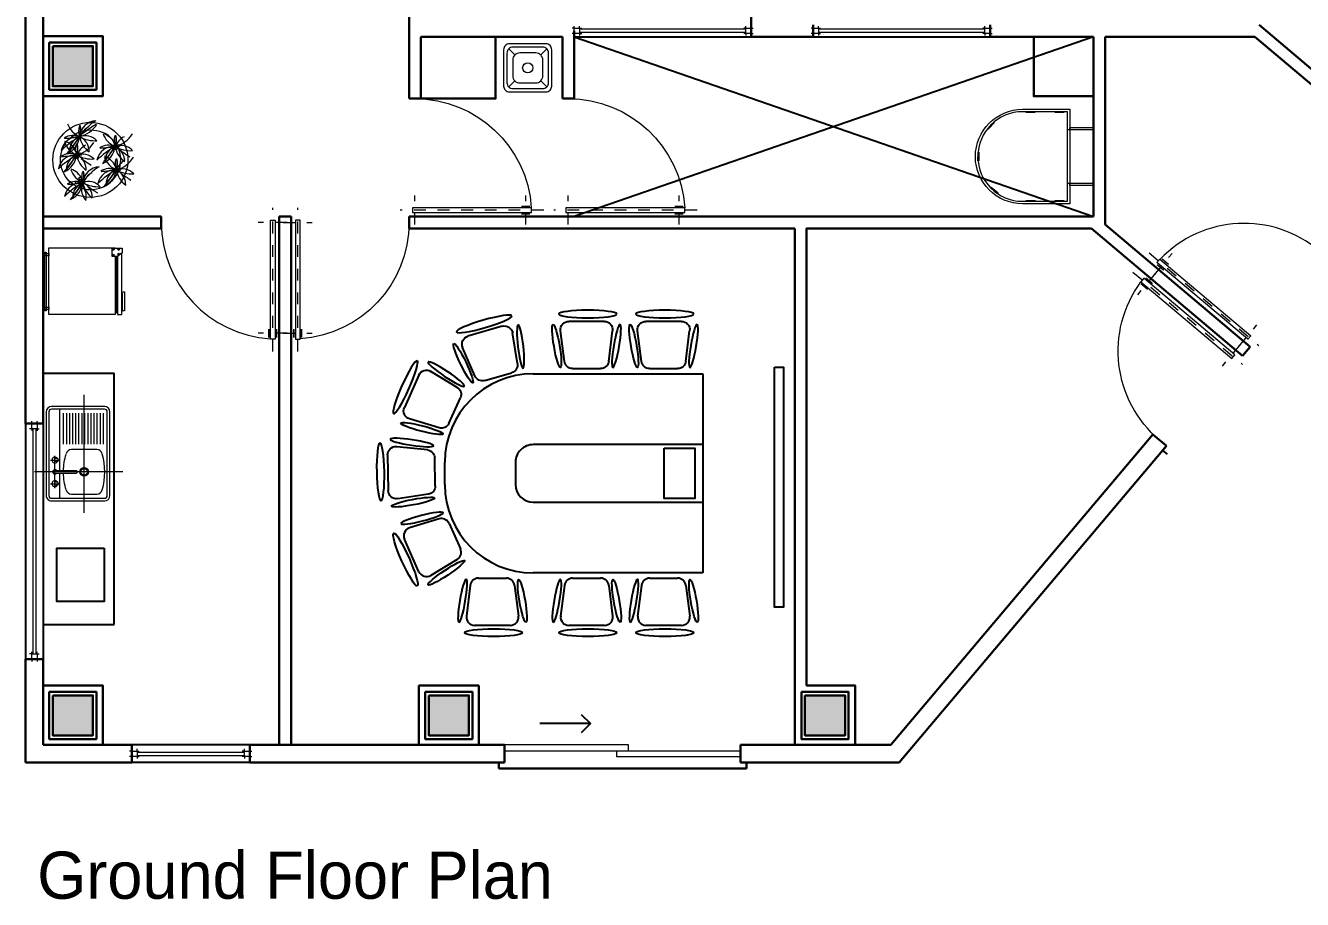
# Model space of a CAD drawing. Header units: inches. Extents: x 32 to 51.7, y 18.3 to 41.9.
# Drawn here: x 31.97 to 42.8, y 18.26 to 25.67 of the extents above; entities that cross this region are included whole.
import ezdxf

# ---------------------------------------------------------------- set-up
doc = ezdxf.new("R2010")
doc.units = ezdxf.units.IN
doc.header["$MEASUREMENT"] = 0
doc.linetypes.add('EJES½', pattern=[0.175, 0.1, -0.025, 0.025, -0.025])
doc.linetypes.add('HIDDEN', pattern=[0.375, 0.25, -0.125])
for name, color, linetype in [('01-Text 1 100', 250, 'Continuous'), ('1', 5, 'Continuous'), ('10', 253, 'Continuous'), ('12', 5, 'Continuous'), ('2', 251, 'Continuous'), ('5', 251, 'Continuous'), ('8', 5, 'Continuous')]:
    doc.layers.add(name, color=color, linetype=linetype)
for name, color, linetype, lineweight in [('13', 7, 'Continuous', 30), ('3', 253, 'Continuous', 9), ('4', 253, 'Continuous', 9), ('6', 251, 'Continuous', 0), ('DOOR WINDOW 1 100', 251, 'Continuous', 15), ('FURNITURE F 1 100', 253, 'Continuous', 13), ('WALL 1 100', 250, 'Continuous', 30)]:
    doc.layers.add(name, color=color, linetype=linetype, lineweight=lineweight)
doc.layers.add('TREE I 1 100', color=9, linetype='Continuous', lineweight=9, transparency=0.6)
doc.styles.add('SS Projects_100_notes', font='', dxfattribs={"height": 0.4})
doc.styles.get('SS Projects_100_notes').set_extended_font_data('Bahnschrift')

# ---------------------------------------------------------------- blocks, each defined once
blk = doc.blocks.new('ASASAS')
at = {"layer": 'WALL 1 100'}
h = blk.add_hatch(color=256, dxfattribs=at)
h.dxf.hatch_style = 1
h.paths.add_polyline_path([(7076.147, 1050.551), (7075.807, 1050.551), (7075.807, 1050.211), (7076.147, 1050.211)])
for points in [[(7075.777, 1050.181), (7076.177, 1050.181), (7076.177, 1050.581), (7075.777, 1050.581)], [(7075.807, 1050.211), (7076.147, 1050.211), (7076.147, 1050.551), (7075.807, 1050.551)]]:
    blk.add_lwpolyline(points, close=True, dxfattribs=at)
blk = doc.blocks.new('TY65Y7U')
at = {"layer": '3'}
for p, q in [((1932.869, 1385.069), (1932.236, 1385.069)), ((1932.869, 1385.054), (1932.869, 1385.114)), ((1932.869, 1385.114), (1932.964, 1385.114)), ((1932.891, 1385.101), (1932.882, 1385.101)), ((1932.887, 1385.107), (1932.887, 1385.096)), ((1932.956, 1385.102), (1932.947, 1385.102)), ((1932.952, 1385.108), (1932.952, 1385.096)), ((1932.965, 1385.114), (1932.965, 1384.999)), ((1932.869, 1385.062), (1932.236, 1385.062)), ((1932.258, 1384.975), (1932.258, 1384.995)), ((1932.258, 1384.995), (1932.465, 1384.995)), ((1932.471, 1384.975), (1932.258, 1384.975)), ((1932.471, 1384.991), (1932.471, 1384.975)), ((1932.912, 1384.999), (1932.869, 1385.054)), ((1932.9, 1385.039), (1932.892, 1385.039)), ((1932.896, 1385.045), (1932.896, 1385.034)), ((1932.965, 1384.999), (1932.912, 1384.999)), ((1932.956, 1385.039), (1932.947, 1385.039)), ((1932.952, 1385.045), (1932.952, 1385.034))]:
    blk.add_line(p, q, dxfattribs=at)
for points in [[(1932.869, 1385.078), (1932.214, 1385.078), (1932.214, 1385.83), (1932.969, 1385.83)], [(1932.921, 1385.859), (1932.256, 1385.859), (1932.256, 1385.873), (1932.918, 1385.873), (1932.918, 1385.861)], [(1932.297, 1385.876), (1932.297, 1385.83), (1932.271, 1385.83), (1932.271, 1385.877), (1932.297, 1385.877)], [(1932.906, 1385.876), (1932.906, 1385.83), (1932.88, 1385.83), (1932.88, 1385.877), (1932.906, 1385.877)], [(1932.969, 1385.83), (1932.969, 1385.078), (1932.965, 1385.078)], [(1932.87, 1385.054), (1932.214, 1385.054), (1932.214, 1385.003), (1932.909, 1385.003)]]:
    blk.add_lwpolyline(points, dxfattribs=at)
blk.add_lwpolyline([(1932.237, 1385.078, -0.07449), (1932.238, 1385.077, -0.142933), (1932.238, 1385.077, -0.012436), (1932.238, 1385.076, -0.008719), (1932.238, 1385.075, -0.012824), (1932.238, 1385.072, -0.170045), (1932.238, 1385.072, -0.064909), (1932.238, 1385.072, 0.028465), (1932.238, 1385.072, 0.000964), (1932.237, 1385.071, -0.000975), (1932.237, 1385.071, -0.016252), (1932.237, 1385.071, 0.007259), (1932.236, 1385.07, 0.101341), (1932.236, 1385.07, 0.125391), (1932.236, 1385.069, 0.099398), (1932.236, 1385.068, 0.066636), (1932.236, 1385.068, 0.114144), (1932.237, 1385.068, -0.158175), (1932.237, 1385.067, -0.070805), (1932.238, 1385.067, -0.101338), (1932.238, 1385.066, -0.006939), (1932.238, 1385.066, -0.003583), (1932.238, 1385.066, -0.021021), (1932.238, 1385.064, -0.123419), (1932.238, 1385.064, -0.070149), (1932.238, 1385.064, -0.010726), (1932.237, 1385.063, -0.015912), (1932.236, 1385.063, 0.053707), (1932.236, 1385.062, 0.153884), (1932.236, 1385.062, 0.043445), (1932.236, 1385.062, 0.103673), (1932.236, 1385.061, 0.146244), (1932.236, 1385.06, 0.17565), (1932.237, 1385.06, -0.187862), (1932.237, 1385.06, -0.056397), (1932.237, 1385.06, -0.073542), (1932.238, 1385.059, -0.071127), (1932.238, 1385.059, -0.026182), (1932.238, 1385.058, -0.04809), (1932.238, 1385.056, -0.143234), (1932.237, 1385.056, -0.172942), (1932.237, 1385.055, 0.069337), (1932.236, 1385.055, 0.029956), (1932.236, 1385.055, 0.026207), (1932.235, 1385.054)], format="xyb", dxfattribs=at)
for centre in [(1932.887, 1385.101), (1932.951, 1385.101), (1932.897, 1385.039), (1932.951, 1385.039)]:
    blk.add_circle(centre, 0.00987, dxfattribs=at)
blk = doc.blocks.new('silla2')
at = {"layer": '10'}
for p, q in [((-69.434, -46.627), (-69.197, -46.627)), ((-69.503, -46.688), (-69.536, -46.948)), ((-69.127, -46.688), (-69.095, -46.948)), ((-69.03, -46.904), (-69.03, -46.904)), ((-69.164, -47.027), (-69.466, -47.027))]:
    blk.add_line(p, q, dxfattribs=at)
for centre, start, end in [((-69.434, -46.697), 90, 172.875), ((-69.197, -46.697), 7.125, 90), ((-69.466, -46.957), 172.875, 270), ((-69.164, -46.957), 270, 7.125)]:
    blk.add_arc(centre, 0.07, start, end, dxfattribs=at)
at = {"layer": '10', "extrusion": (0, 0, -1)}
blk.add_ellipse((-69.568, -46.819), major_axis=(-0.031, -0.182), ratio=0.128041, dxfattribs=at)
at = {"layer": '10'}
for centre, major_axis, ratio in [((-69.062, -46.819), (0.031, -0.182), 0.128041), ((-69.305, -47.089), (0.245, 0), 0.13352)]:
    blk.add_ellipse(centre, major_axis=major_axis, ratio=ratio, dxfattribs=at)
blk = doc.blocks.new('*U30')
at = {"color": 8, "linetype": 'ByBlock', "lineweight": 0}
for p, q in [((0, 0.025), (-0.02, 0.025)), ((0, 0.025), (0, 0.045)), ((0.05, 0.025), (0.05, 0.045)), ((0.05, 0.025), (0.07, 0.025)), ((2.165, 0.025), (2.145, 0.025)), ((2.165, 0.025), (2.165, 0.045)), ((2.215, 0.025), (2.215, 0.045)), ((2.215, 0.025), (2.235, 0.025)), ((0, -0.025), (-0.02, -0.025)), ((0, -0.025), (0, -0.045)), ((0.05, -0.025), (0.05, -0.045)), ((0.05, -0.025), (0.07, -0.025)), ((2.165, -0.025), (2.145, -0.025)), ((2.165, -0.025), (2.165, -0.045)), ((2.215, -0.025), (2.215, -0.045)), ((2.215, -0.025), (2.235, -0.025))]:
    blk.add_line(p, q, dxfattribs=at)
for p, q in [((0.05, 0.015), (2.165, 0.015)), ((0.05, -0.015), (2.165, -0.015))]:
    blk.add_line(p, q)
at = {"linetype": 'ByBlock'}
for points in [[(0, -0.025), (0.05, -0.025), (0.05, 0.025), (0, 0.025)], [(2.165, -0.025), (2.215, -0.025), (2.215, 0.025), (2.165, 0.025)]]:
    blk.add_lwpolyline(points, close=True, dxfattribs=at)
blk = doc.blocks.new('*U2')
at = {"color": 8, "linetype": 'ByBlock', "lineweight": 0}
for p, q in [((0, 0.025), (-0.02, 0.025)), ((0, 0.025), (0, 0.045)), ((0.05, 0.025), (0.05, 0.045)), ((0.05, 0.025), (0.07, 0.025)), ((1.611, 0.025), (1.591, 0.025)), ((1.611, 0.025), (1.611, 0.045)), ((1.661, 0.025), (1.661, 0.045)), ((1.661, 0.025), (1.681, 0.025)), ((0, -0.025), (-0.02, -0.025)), ((0, -0.025), (0, -0.045)), ((0.05, -0.025), (0.05, -0.045)), ((0.05, -0.025), (0.07, -0.025)), ((1.611, -0.025), (1.591, -0.025)), ((1.611, -0.025), (1.611, -0.045)), ((1.661, -0.025), (1.661, -0.045)), ((1.661, -0.025), (1.681, -0.025))]:
    blk.add_line(p, q, dxfattribs=at)
for p, q in [((0.05, 0.015), (1.611, 0.015)), ((0.05, -0.015), (1.611, -0.015))]:
    blk.add_line(p, q)
at = {"linetype": 'ByBlock'}
for points in [[(0, -0.025), (0.05, -0.025), (0.05, 0.025), (0, 0.025)], [(1.611, -0.025), (1.661, -0.025), (1.661, 0.025), (1.611, 0.025)]]:
    blk.add_lwpolyline(points, close=True, dxfattribs=at)
blk = doc.blocks.new('*U34')
at = {"color": 8, "linetype": 'ByBlock', "lineweight": 0}
for p, q in [((0, 0.025), (-0.02, 0.025)), ((0, 0.025), (0, 0.045)), ((0.05, 0.025), (0.05, 0.045)), ((0.05, 0.025), (0.07, 0.025)), ((1.057, 0.025), (1.037, 0.025)), ((1.057, 0.025), (1.057, 0.045)), ((1.107, 0.025), (1.107, 0.045)), ((1.107, 0.025), (1.127, 0.025)), ((0, -0.025), (-0.02, -0.025)), ((0, -0.025), (0, -0.045)), ((0.05, -0.025), (0.05, -0.045)), ((0.05, -0.025), (0.07, -0.025)), ((1.057, -0.025), (1.037, -0.025)), ((1.057, -0.025), (1.057, -0.045)), ((1.107, -0.025), (1.107, -0.045)), ((1.107, -0.025), (1.127, -0.025))]:
    blk.add_line(p, q, dxfattribs=at)
for p, q in [((0.05, 0.015), (1.057, 0.015)), ((0.05, -0.015), (1.057, -0.015))]:
    blk.add_line(p, q)
at = {"linetype": 'ByBlock'}
for points in [[(0, -0.025), (0.05, -0.025), (0.05, 0.025), (0, 0.025)], [(1.057, -0.025), (1.107, -0.025), (1.107, 0.025), (1.057, 0.025)]]:
    blk.add_lwpolyline(points, close=True, dxfattribs=at)
blk = doc.blocks.new('Vent Pl1')
at = {"layer": 'DOOR WINDOW 1 100'}
for p, q in [((0, 0.025), (-0.02, 0.025)), ((0, 0.025), (0, 0.045)), ((0.05, 0.025), (0.05, 0.045)), ((0.05, 0.025), (0.07, 0.025)), ((0.05, 0.015), (1.611, 0.015)), ((1.611, 0.025), (1.591, 0.025)), ((1.611, 0.025), (1.611, 0.045)), ((1.661, 0.025), (1.661, 0.045)), ((1.661, 0.025), (1.681, 0.025)), ((0, -0.025), (-0.02, -0.025)), ((0, -0.025), (0, -0.045)), ((0.05, -0.015), (1.611, -0.015)), ((0.05, -0.025), (0.05, -0.045)), ((0.05, -0.025), (0.07, -0.025)), ((1.611, -0.025), (1.591, -0.025)), ((1.611, -0.025), (1.611, -0.045)), ((1.661, -0.025), (1.661, -0.045)), ((1.661, -0.025), (1.681, -0.025))]:
    blk.add_line(p, q, dxfattribs=at)
for points in [[(0, -0.025), (0.05, -0.025), (0.05, 0.025), (0, 0.025)], [(1.611, -0.025), (1.661, -0.025), (1.661, 0.025), (1.611, 0.025)]]:
    blk.add_lwpolyline(points, close=True, dxfattribs=at)
blk = doc.blocks.new('*U31')
at = {"color": 8, "linetype": 'ByBlock', "lineweight": 0}
for p, q in [((0, 0.025), (-0.02, 0.025)), ((0, 0.025), (0, 0.045)), ((0.05, 0.025), (0.05, 0.045)), ((0.05, 0.025), (0.07, 0.025)), ((1.611, 0.025), (1.591, 0.025)), ((1.611, 0.025), (1.611, 0.045)), ((1.661, 0.025), (1.661, 0.045)), ((1.661, 0.025), (1.681, 0.025)), ((0, -0.025), (-0.02, -0.025)), ((0, -0.025), (0, -0.045)), ((0.05, -0.025), (0.05, -0.045)), ((0.05, -0.025), (0.07, -0.025)), ((1.611, -0.025), (1.591, -0.025)), ((1.611, -0.025), (1.611, -0.045)), ((1.661, -0.025), (1.661, -0.045)), ((1.661, -0.025), (1.681, -0.025))]:
    blk.add_line(p, q, dxfattribs=at)
for p, q in [((0.05, 0.015), (1.611, 0.015)), ((0.05, -0.015), (1.611, -0.015))]:
    blk.add_line(p, q)
at = {"linetype": 'ByBlock'}
for points in [[(0, -0.025), (0.05, -0.025), (0.05, 0.025), (0, 0.025)], [(1.611, -0.025), (1.661, -0.025), (1.661, 0.025), (1.611, 0.025)]]:
    blk.add_lwpolyline(points, close=True, dxfattribs=at)
blk = doc.blocks.new('Puerta 100cm')
at = {"color": 8, "linetype": 'EJES½', "lineweight": 0}
for p, q in [((0.045, 1.105), (0.045, -0.125)), ((-0.08, 0.95), (0.17, 0.95)), ((-0.08, 0), (0.17, 0))]:
    blk.add_line(p, q, dxfattribs=at)
at = {"color": 8, "lineweight": 0, "const_width": 0.0125}
for points in [[(0.0125, 0.9125), (0.0125, 0.9875)], [(0.0775, 0.9125), (0.0775, 0.9875)]]:
    blk.add_lwpolyline(points, dxfattribs=at)
blk.add_lwpolyline([(0.065, -0.02), (0.025, -0.02), (0.025, 1), (0.065, 1)], close=True)
at = {"color": 8, "lineweight": 0}
blk.add_arc((0, 0), 1, 0, 86.27315, dxfattribs=at)
blk = doc.blocks.new('*U28')
at = {"rotation": 232.742051304329}
blk.add_blockref('Puerta 100cm', (0, 0), dxfattribs=at)
blk = doc.blocks.new('A$C29764627')
at = {"layer": '3'}
for points in [[(0.316, 0.974), (0.469, 0.845), (0.456, 0.83), (0.303, 0.959)], [(0.594, 0.916), (0.651, 0.868), (0.646, 0.862), (0.589, 0.91)], [(0.782, 0.758), (0.838, 0.71), (0.833, 0.704), (0.776, 0.752)], [(0.013, 0.615), (0.166, 0.486), (0.153, 0.471), (0, 0.6)], [(0.982, 0.502), (0.995, 0.429), (0.988, 0.428), (0.975, 0.501)], [(0.11, 0.341), (0.166, 0.293), (0.161, 0.287), (0.104, 0.335)], [(0.297, 0.183), (0.354, 0.135), (0.348, 0.129), (0.292, 0.177)], [(0.93, 0.184), (0.882, 0.128), (0.876, 0.133), (0.924, 0.189)], [(0.615, 0.02), (0.689, 0.027), (0.688, 0.034), (0.614, 0.027)]]:
    blk.add_lwpolyline(points, close=True, dxfattribs=at)
blk.add_lwpolyline([(0.166, 0.486), (0.181, 0.473), (0.081, 0.355), (0.372, 0.11, 1), (0.862, 0.69), (0.571, 0.935), (0.471, 0.817), (0.456, 0.83), (0.569, 0.964), (0.875, 0.706, -1), (0.359, 0.094), (0.053, 0.352)], format="xyb", close=True, dxfattribs=at)
for points in [[(0.166, 0.486), (0.456, 0.83)], [(0.471, 0.817), (0.181, 0.473)]]:
    blk.add_lwpolyline(points, dxfattribs=at)

msp = doc.modelspace()

# ---------------------------------------------------------------- linework, layer by layer
at = {"color": 8, "linetype": 'ByBlock', "lineweight": -2}
for p, q in [((36.683, 19.825), (36.76, 19.748)), ((36.76, 19.748), (36.683, 19.671))]:
    msp.add_line(p, q, dxfattribs=at)
at = {"layer": '10'}
for p, q in [((32.123, 22.718), (32.723, 22.718)), ((32.723, 20.588), (32.723, 22.718)), ((36.276, 22.713), (37.714, 22.713)), ((37.714, 22.713), (37.714, 21.025)), ((37.714, 22.113), (36.276, 22.113)), ((35.526, 21.775), (35.526, 21.963)), ((36.126, 21.963), (36.126, 21.775)), ((36.276, 21.625), (37.714, 21.625)), ((37.714, 21.025), (36.276, 21.025)), ((32.123, 20.588), (32.723, 20.588))]:
    msp.add_line(p, q, dxfattribs=at)
for points in [[(38.32, 22.771), (38.396, 22.771), (38.396, 20.736), (38.32, 20.736)], [(37.385, 22.082), (37.645, 22.082), (37.645, 21.657), (37.385, 21.657)], [(32.639, 21.234), (32.639, 20.784), (32.239, 20.784), (32.239, 21.234)]]:
    msp.add_lwpolyline(points, close=True, dxfattribs=at)
for centre, radius, start, end in [((36.276, 21.963), 0.75, 90.0035, 180.0035), ((36.276, 21.963), 0.15, 89.9921, 180.0035), ((36.276, 21.775), 0.75, 180.0035, 270.0035), ((36.276, 21.775), 0.15, 180.0035, 270.0035)]:
    msp.add_arc(centre, radius, start, end, dxfattribs=at)
at = {"layer": '13', "color": 251, "ltscale": 0.01}
for points in [[(35.983, 19.417), (35.983, 19.367)], [(38.083, 19.417), (38.083, 19.367)]]:
    msp.add_lwpolyline(points, dxfattribs=at)
at = {"layer": '2', "color": 8}
for p, q in [((36.623, 25.571), (41.023, 24.046)), ((41.023, 25.571), (36.623, 24.046, 0.01))]:
    msp.add_line(p, q, dxfattribs=at)
at = {"layer": '2', "color": 251, "linetype": 'HIDDEN'}
msp.add_line((41.61, 22.064), (41.649, 22.031), dxfattribs=at)
at = {"layer": '3'}
for p, q in [((36.119, 25.417), (36.068, 25.468)), ((36.391, 25.468), (36.339, 25.417)), ((36.068, 25.146), (36.119, 25.197)), ((36.391, 25.146), (36.339, 25.197))]:
    msp.add_line(p, q, dxfattribs=at)
for points in [[(36.075, 25.103), (36.383, 25.103, 0.414214), (36.433, 25.153), (36.433, 25.461, 0.414214), (36.383, 25.511), (36.075, 25.511, 0.414214), (36.025, 25.461), (36.025, 25.153, 0.414214)], [(36.103, 25.131), (36.355, 25.131, 0.414214), (36.405, 25.181), (36.405, 25.433, 0.414214), (36.355, 25.483), (36.103, 25.483, 0.414214), (36.053, 25.433), (36.053, 25.181, 0.414214)], [(36.162, 25.179), (36.297, 25.179, 0.414214), (36.357, 25.239), (36.357, 25.374, 0.414214), (36.297, 25.434), (36.162, 25.434, 0.414214), (36.102, 25.374), (36.102, 25.239, 0.414214)]]:
    msp.add_lwpolyline(points, format="xyb", close=True, dxfattribs=at)
msp.add_circle((36.229, 25.307), 0.043, dxfattribs=at)
at = {"layer": '5', "color": 1, "ltscale": 0.09}
msp.add_line((35.273, 25.046), (35.373, 25.046), dxfattribs=at)
at = {"layer": '5', "color": 8, "ltscale": 0.09}
msp.add_line((36.76, 19.748), (36.331, 19.748), dxfattribs=at)
at = {"layer": '6'}
for p, q in [((37.083, 19.567), (36.033, 19.567)), ((36.033, 19.517), (38.033, 19.517)), ((36.983, 19.467), (36.983, 19.517)), ((37.083, 19.517), (37.083, 19.567)), ((38.033, 19.467), (36.983, 19.467))]:
    msp.add_line(p, q, dxfattribs=at)
at = {"layer": '8', "color": 148, "linetype": 'Continuous'}
for p, q in [((36.623, 25.571), (38.123, 25.571)), ((38.648, 25.571), (40.148, 25.571)), ((31.973, 22.293), (31.973, 20.293)), ((32.123, 22.293), (32.123, 20.293))]:
    msp.add_line(p, q, dxfattribs=at)
for points in [[(33.873, 19.567), (32.873, 19.567)], [(33.873, 19.417), (32.873, 19.417)]]:
    msp.add_lwpolyline(points, dxfattribs=at)
at = {"layer": 'FURNITURE F 1 100'}
for p, q in [((32.47, 21.536), (32.47, 22.536)), ((32.645, 22.436), (32.193, 22.436)), ((32.148, 22.391), (32.148, 21.681)), ((32.26, 22.399), (32.26, 21.891)), ((32.296, 22.116), (32.296, 22.38)), ((32.322, 22.116), (32.322, 22.38)), ((32.348, 22.116), (32.348, 22.38)), ((32.374, 22.116), (32.374, 22.38)), ((32.4, 22.116), (32.4, 22.38)), ((32.426, 22.116), (32.426, 22.38)), ((32.452, 22.116), (32.452, 22.38)), ((32.477, 22.116), (32.477, 22.38)), ((32.503, 22.116), (32.503, 22.38)), ((32.529, 22.116), (32.529, 22.38)), ((32.555, 22.116), (32.555, 22.38)), ((32.581, 22.116), (32.581, 22.38)), ((32.607, 22.116), (32.607, 22.38)), ((32.633, 22.116), (32.633, 22.38)), ((32.688, 21.681), (32.688, 22.391)), ((32.184, 21.982), (32.259, 21.982)), ((32.222, 21.744), (32.222, 22.019)), ((32.247, 21.994), (32.222, 21.994)), ((32.247, 21.969), (32.222, 21.969)), ((32.577, 22.071), (32.362, 22.071)), ((32.798, 21.882), (32.048, 21.882)), ((32.405, 21.891), (32.222, 21.891)), ((32.222, 21.872), (32.405, 21.872)), ((32.26, 21.872), (32.26, 21.674)), ((32.184, 21.782), (32.259, 21.782)), ((32.247, 21.794), (32.222, 21.794)), ((32.247, 21.769), (32.222, 21.769)), ((32.362, 21.692), (32.577, 21.692)), ((32.193, 21.636), (32.645, 21.636))]:
    msp.add_line(p, q, dxfattribs=at)
for points in [[(32.643, 22.414), (32.193, 22.414)], [(32.17, 22.391), (32.17, 21.681)], [(32.665, 21.681), (32.665, 22.391)], [(32.193, 21.659), (32.643, 21.659)]]:
    msp.add_lwpolyline(points, dxfattribs=at)
for points in [[(32.295, 21.891, -0.069773), (32.317, 22.033)], [(32.623, 21.73, 0.145152), (32.623, 22.033, -0.022148)], [(32.317, 21.73, -0.069773), (32.295, 21.872, -0.051038)]]:
    msp.add_lwpolyline(points, format="xyb", dxfattribs=at)
for radius in [0.0358, 0.0269]:
    msp.add_circle((32.47, 21.882), radius, dxfattribs=at)
for centre, radius, start, end in [((32.193, 22.391), 0.045, 89.9998, 179.9998), ((32.193, 22.391), 0.0225, 89.9998, 179.9998), ((32.275, 22.399), 0.015, 89.9998, 179.9998), ((32.643, 22.391), 0.045, 359.9998, 89.9998), ((32.643, 22.391), 0.0225, 359.9998, 89.9998), ((32.222, 21.982), 0.025, 29.9998, 329.9998), ((32.23, 21.982), 0.0212, 323.9151, 36.0846), ((32.363, 22.025), 0.0466, 90.4305, 169.3291), ((32.577, 22.025), 0.0466, 10.6706, 89.5692), ((32.222, 21.882), 0.0187, 29.9998, 329.9998), ((32.222, 21.882), 0.00937, 89.9998, 269.9998), ((32.405, 21.882), 0.00937, 269.9998, 89.9998), ((32.222, 21.782), 0.025, 29.9998, 329.9998), ((32.23, 21.782), 0.0212, 323.9151, 36.0846), ((32.193, 21.681), 0.045, 179.9998, 269.9998), ((32.193, 21.681), 0.0225, 179.9998, 269.9998), ((32.275, 21.674), 0.015, 179.9998, 269.9998), ((32.363, 21.739), 0.0466, 190.6706, 269.5692), ((32.577, 21.739), 0.0466, 270.4305, 349.3291), ((32.643, 21.681), 0.045, 269.9998, 359.9998), ((32.643, 21.681), 0.0225, 269.9998, 359.9998)]:
    msp.add_arc(centre, radius, start, end, dxfattribs=at)
at = {"layer": 'TREE I 1 100'}
for centre, radius in [((32.523, 24.527), 0.318), ((32.523, 24.527), 0.254), ((32.385, 24.56), 0.011), ((32.409, 24.58), 0.011), ((32.435, 24.575), 0.011), ((32.711, 24.631), 0.011), ((32.735, 24.652), 0.011), ((32.738, 24.622), 0.011), ((32.762, 24.647), 0.011), ((32.411, 24.55), 0.011), ((32.745, 24.454), 0.011), ((32.771, 24.449), 0.011), ((32.435, 24.37), 0.011), ((32.438, 24.341), 0.00999), ((32.459, 24.359), 0.011), ((32.721, 24.434), 0.011), ((32.747, 24.424), 0.011), ((32.407, 24.335), 0.011), ((32.44, 24.31), 0.011), ((32.462, 24.336), 0.011)]:
    msp.add_circle(centre, radius, dxfattribs=at)
for centre, radius, start, end in [((32.501, 24.893), 0.182, 199.5975, 247.1326), ((32.967, 24.139), 0.795, 120.0279, 133.9194), ((32.556, 24.773), 0.134, 160.5591, 201.6372), ((32.578, 24.711), 0.148, 93.1668, 175.0868), ((32.362, 24.972), 0.259, 285.5533, 326.6678), ((32.309, 24.778), 0.134, 335.7843, 18.5031), ((32.286, 24.775), 0.154, 340.4473, 15.567), ((32.599, 24.648), 0.184, 120.1518, 155.7469), ((32.813, 24.471), 0.458, 122.0134, 146.2694), ((32.421, 24.576), 0.148, 86.0281, 167.9482), ((32.828, 24.035), 0.795, 120.0279, 133.9194), ((32.376, 24.601), 0.134, 65.7843, 124.4606), ((32.203, 26.347), 1.64, 273.5314, 278.0016), ((32.476, 24.738), 0.182, 199.5975, 247.1326), ((32.261, 24.543), 0.148, 21.7654, 71.8355), ((30.663, 25.895), 2.12, 321.6712, 326.459), ((32.253, 24.742), 0.178, 294.2289, 353.9013), ((31.223, 25.468), 1.419, 322.2142, 328.351), ((32.478, 24.598), 0.134, 110.7843, 179.7808), ((32.336, 24.817), 0.259, 285.5533, 326.6678), ((32.553, 24.668), 0.134, 155.7843, 174.5306), ((32.591, 24.675), 0.168, 163.3348, 171.7207), ((32.48, 24.598), 0.134, 42.6407, 111.6372), ((32.378, 24.6), 0.134, 357.6407, 66.6372), ((32.631, 24.759), 0.203, 190.1876, 234.0903), ((32.562, 24.958), 0.269, 240.7227, 273.5552), ((32.802, 24.809), 0.182, 199.5975, 247.1326), ((32.587, 24.615), 0.148, 21.7654, 71.8355), ((32.857, 24.689), 0.134, 160.5591, 201.6372), ((32.663, 24.889), 0.259, 285.5533, 326.6678), ((32.61, 24.695), 0.134, 335.7843, 18.5031), ((32.587, 24.691), 0.154, 340.4473, 15.567), ((32.9, 24.564), 0.184, 120.1518, 155.7469), ((32.396, 24.421), 0.148, 86.0281, 167.9482), ((32.803, 23.879), 0.795, 120.0279, 133.9194), ((32.351, 24.446), 0.134, 65.7843, 124.4606), ((32.177, 26.192), 1.64, 273.5314, 278.0016), ((30.638, 25.74), 2.12, 321.6712, 326.459), ((32.228, 24.587), 0.178, 294.2289, 353.9013), ((31.198, 25.313), 1.419, 322.2142, 328.351), ((32.453, 24.443), 0.134, 110.7843, 179.7808), ((32.528, 24.513), 0.134, 155.7843, 174.5306), ((32.53, 24.618), 0.134, 160.5591, 201.6372), ((32.566, 24.52), 0.168, 163.3348, 171.7207), ((32.283, 24.623), 0.134, 335.7843, 18.5031), ((32.261, 24.62), 0.154, 340.4473, 15.567), ((32.574, 24.492), 0.184, 120.1518, 155.7469), ((32.455, 24.443), 0.134, 42.6407, 111.6372), ((32.353, 24.445), 0.134, 357.6407, 66.6372), ((32.606, 24.604), 0.203, 190.1876, 234.0903), ((32.537, 24.803), 0.269, 240.7227, 273.5552), ((32.722, 24.493), 0.148, 86.0281, 167.9482), ((33.129, 23.951), 0.795, 120.0279, 133.9194), ((32.677, 24.518), 0.134, 65.7843, 124.4606), ((32.504, 26.264), 1.64, 273.5314, 278.0016), ((30.964, 25.812), 2.12, 321.6712, 326.459), ((32.554, 24.659), 0.178, 294.2289, 353.9013), ((31.524, 25.385), 1.419, 322.2142, 328.351), ((32.78, 24.515), 0.134, 110.7843, 179.7808), ((32.854, 24.585), 0.134, 155.7843, 174.5306), ((32.893, 24.592), 0.168, 163.3348, 171.7207), ((32.781, 24.515), 0.134, 42.6407, 111.6372), ((32.679, 24.517), 0.134, 357.6407, 66.6372), ((32.932, 24.676), 0.203, 190.1876, 234.0903), ((32.863, 24.874), 0.269, 240.7227, 273.5552), ((34.167, 26.582), 2.415, 234.7062, 237.1394), ((33.841, 26.51), 2.415, 234.7062, 237.1394), ((32.606, 24.321), 0.148, 93.1668, 175.0868), ((32.84, 24.081), 0.458, 122.0134, 146.2694), ((32.811, 24.612), 0.182, 199.5975, 247.1326), ((32.596, 24.417), 0.148, 21.7654, 71.8355), ((32.866, 24.492), 0.134, 160.5591, 201.6372), ((32.672, 24.691), 0.259, 285.5533, 326.6678), ((32.619, 24.497), 0.134, 335.7843, 18.5031), ((32.596, 24.494), 0.154, 340.4473, 15.567), ((32.909, 24.367), 0.184, 120.1518, 155.7469), ((32.529, 24.503), 0.182, 199.5975, 247.1326), ((32.313, 24.308), 0.148, 21.7654, 71.8355), ((32.583, 24.383), 0.134, 160.5591, 201.6372), ((32.336, 24.388), 0.134, 335.7843, 18.5031), ((32.313, 24.385), 0.154, 340.4473, 15.567), ((32.626, 24.258), 0.184, 120.1518, 155.7469), ((32.731, 24.295), 0.148, 86.0281, 167.9482), ((33.138, 23.754), 0.795, 120.0279, 133.9194), ((32.686, 24.32), 0.134, 65.7843, 124.4606), ((32.513, 26.066), 1.64, 273.5314, 278.0016), ((30.974, 25.614), 2.12, 321.6712, 326.459), ((32.564, 24.461), 0.178, 294.2289, 353.9013), ((31.533, 25.187), 1.419, 322.2142, 328.351), ((32.789, 24.317), 0.134, 110.7843, 179.7808), ((32.864, 24.387), 0.134, 155.7843, 174.5306), ((32.902, 24.394), 0.168, 163.3348, 171.7207), ((32.791, 24.317), 0.134, 42.6407, 111.6372), ((32.688, 24.319), 0.134, 357.6407, 66.6372), ((32.941, 24.478), 0.203, 190.1876, 234.0903), ((32.873, 24.677), 0.269, 240.7227, 273.5552), ((34.176, 26.384), 2.415, 234.7062, 237.1394), ((32.448, 24.186), 0.148, 86.0281, 167.9482), ((32.855, 23.645), 0.795, 120.0279, 133.9194), ((32.403, 24.211), 0.134, 65.7843, 124.4606), ((32.23, 25.957), 1.64, 273.5314, 278.0016), ((30.691, 25.505), 2.12, 321.6712, 326.459), ((32.281, 24.353), 0.178, 294.2289, 353.9013), ((31.25, 25.078), 1.419, 322.2142, 328.351), ((32.506, 24.208), 0.134, 110.7843, 179.7808), ((32.581, 24.278), 0.134, 155.7843, 174.5306), ((32.581, 24.278), 0.134, 175.0978, 224.7808), ((32.619, 24.285), 0.168, 163.3348, 171.7207), ((32.338, 24.212), 0.15, 349.32, 39.9997), ((32.508, 24.209), 0.134, 42.6407, 111.6372), ((32.405, 24.21), 0.134, 357.6407, 66.6372), ((32.658, 24.369), 0.203, 190.1876, 234.0903), ((32.59, 24.568), 0.269, 240.7227, 273.5552), ((33.894, 26.275), 2.415, 234.7062, 237.1394)]:
    msp.add_arc(centre, radius, start, end, dxfattribs=at)
for points in [[(32.442, 24.342), (32.438, 24.322), (32.439, 24.291), (32.451, 24.278)], [(32.455, 24.32), (32.455, 24.32), (32.455, 24.319), (32.455, 24.319)]]:
    msp.add_open_spline(points, degree=3, dxfattribs=at)
at = {"layer": 'WALL 1 100'}
for p, q in [((35.223, 29.296), (35.223, 25.046)), ((38.123, 28.096), (38.123, 25.571)), ((31.973, 25.765), (31.973, 22.293)), ((32.123, 25.765), (32.123, 22.293)), ((38.648, 25.671), (38.648, 25.571)), ((43.612, 24.671), (42.427, 25.671)), ((35.323, 25.571), (35.323, 25.046)), ((35.323, 25.571), (36.523, 25.571)), ((36.523, 25.046, 0.01), (36.523, 25.571, 0.01)), ((36.623, 25.621), (36.623, 25.521)), ((36.623, 25.046, 0.01), (36.623, 25.621, 0.01)), ((40.148, 25.571), (41.023, 25.571)), ((41.023, 25.571), (41.023, 24.046)), ((41.123, 25.571), (41.123, 23.979)), ((41.123, 25.571), (42.39, 25.571)), ((43.548, 24.595), (42.39, 25.571)), ((35.323, 25.046), (35.223, 25.046)), ((36.523, 25.046, 0.01), (36.623, 25.046, 0.01)), ((32.123, 24.046), (33.123, 24.046)), ((33.123, 24.046), (33.123, 23.946)), ((34.123, 24.046), (34.123, 19.567)), ((34.123, 24.046), (34.223, 24.046)), ((34.223, 24.046), (34.223, 19.567)), ((35.223, 24.046), (35.223, 23.946)), ((41.023, 24.046), (35.223, 24.046)), ((32.123, 23.946), (33.123, 23.946)), ((35.223, 23.946), (38.493, 23.946)), ((38.493, 23.946), (38.493, 19.567)), ((42.286, 22.867), (41.007, 23.946)), ((42.351, 22.943), (41.123, 23.979)), ((42.286, 22.867), (42.351, 22.943)), ((31.973, 22.293), (32.123, 22.293)), ((39.307, 19.567), (41.527, 22.199)), ((41.642, 22.102), (41.527, 22.199)), ((39.377, 19.417), (41.642, 22.102)), ((31.973, 20.293), (31.973, 19.417)), ((31.973, 20.293), (32.123, 20.293)), ((32.123, 20.293), (32.123, 19.567)), ((35.305, 20.072), (35.815, 20.072)), ((35.305, 20.072), (35.305, 19.567)), ((35.815, 20.072), (35.815, 19.567)), ((32.123, 19.567), (32.873, 19.567)), ((33.873, 19.417), (36.033, 19.417)), ((38.033, 19.417), (39.377, 19.417)), ((35.983, 19.367), (38.083, 19.367))]:
    msp.add_line(p, q, dxfattribs=at)
for points in [[(40.148, 25.571), (40.148, 25.671)], [(32.123, 25.576), (32.628, 25.576), (32.628, 25.066), (32.123, 25.066)], [(35.957, 25.571), (35.957, 25.046), (35.323, 25.046)], [(38.123, 25.571), (38.648, 25.571)], [(41.023, 25.066), (40.518, 25.066), (40.518, 25.571)], [(41.007, 23.946), (38.593, 23.946), (38.593, 20.072), (39.003, 20.072), (39.003, 19.567)], [(32.123, 20.072), (32.628, 20.072), (32.628, 19.567)], [(32.873, 19.567), (32.873, 19.417), (31.973, 19.417)], [(36.033, 19.567), (33.873, 19.567), (33.873, 19.417)], [(36.033, 19.417), (36.033, 19.567)], [(39.307, 19.567), (38.033, 19.567)], [(38.033, 19.417), (38.033, 19.567)]]:
    msp.add_lwpolyline(points, dxfattribs=at)

# ---------------------------------------------------------------- block references
at = {"layer": '1'}
for p, rotation in [((-1017.988, 7101.301), 269.9998433827349), ((-1017.988, 7095.797), 269.9998433827349), ((-1014.801, 7095.797), 269.9998433827352), ((-1011.613, 7095.797), 269.9998433827349)]:
    msp.add_blockref('ASASAS', p, dxfattribs=dict(at, rotation=rotation))
at = {"layer": '10', "linetype": 'Continuous', "xscale": 0.7499999999999881, "yscale": 0.7499999999999881, "zscale": 0.7499999999999881, "rotation": 89.99984338269671}
msp.add_blockref('TY65Y7U', (1071.538, -1425.948), dxfattribs=at)
at = {"layer": '10', "xscale": -1}
for p, rotation in [((115.535, -2.796), 196.1650596909296), ((106.046, -23.865), 180.0035137995485), ((106.699, -23.865), 180.0035137995485), ((106.444, 66.688), 245.9421330940903), ((80.701, 92.099), 271.1248921271034)]:
    msp.add_blockref('silla2', p, dxfattribs=dict(at, rotation=rotation))
at = {"layer": '10'}
for p, rotation in [((106.45, -22.941), 294.0648945050066), ((105.242, 67.612), 0.003513799548404094), ((106.041, 67.612), 0.003513799548404094), ((106.694, 67.612), 0.003513799548404094)]:
    msp.add_blockref('silla2', p, dxfattribs=dict(at, rotation=rotation))
at = {"layer": '12', "color": 2, "rotation": 220.1483184906791}
msp.add_blockref('A$C29764627', (40.637, 25.259), dxfattribs=at)
at = {"layer": '4'}
for p, xscale, yscale, zscale, rotation in [((35.273, 24.057), -0.9885843725261628, 0.9885843725261628, 0.9885843725261628, 142.7420513043583), ((36.573, 24.057, 0.01), -0.9885843725261628, 0.9885843725261628, 0.9885843725261628, 142.7420513043583), ((34.112, 23.996), 0.9885843725261628, 0.9885843725261628, 0.9885843725261628, 307.2579486956417), ((34.235, 23.996), -0.9885843725261628, 0.9885843725261628, 0.9885843725261628, 52.74205130435832), ((42.301, 23), 0.9885843725261627, 0.9885843725261627, 0.9885843725261627, 177.1096302050017), ((42.222, 22.906), -0.9885843725261628, 0.9885843725261628, 0.9885843725261628, 282.5937328138558)]:
    msp.add_blockref('*U28', p, dxfattribs=dict(at, xscale=xscale, yscale=yscale, zscale=zscale, rotation=rotation))
at = {"layer": '6', "xscale": -0.9029965034860652, "yscale": 0.9029965034860652, "zscale": 0.9029965034861192}
for name, p in [('*U2', (38.123, 25.621)), ('Vent Pl1', (38.123, 25.621)), ('*U31', (40.148, 25.621))]:
    msp.add_blockref(name, p, dxfattribs=at)
for name, p, rotation in [('*U30', (32.048, 22.293), 90), ('*U34', (32.873, 19.492), 180)]:
    msp.add_blockref(name, p, dxfattribs=dict(at, rotation=rotation))

# ---------------------------------------------------------------- texts
at = {"layer": '01-Text 1 100', "insert": (32.072, 18.663), "char_height": 0.4, "attachment_point": 1, "style": 'SS Projects_100_notes'}
msp.add_mtext_dynamic_manual_height_columns('Ground Floor Plan', width=372.45027, gutter_width=450, heights=[0], dxfattribs=at)

doc.saveas('drawing.dxf')
